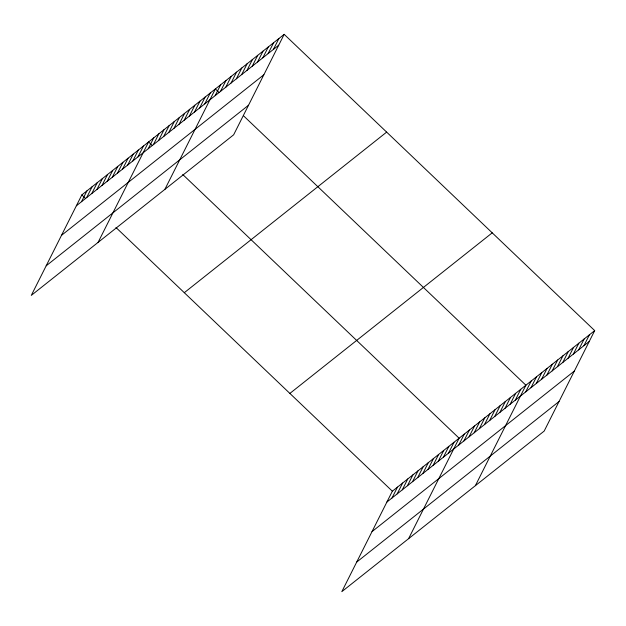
<?xml version="1.0" encoding="UTF-8"?>
<svg xmlns="http://www.w3.org/2000/svg" width="626" height="626" viewBox="0 0 626 626"><rect width="100%" height="100%" fill="white"/><g stroke="black" fill="none" stroke-linecap="round" stroke-linejoin="round"><path stroke-width="0.94" d="M284.181 34.344L81.826 194.921L31.3 295.386L233.647 134.809L284.181 34.344L594.7 330.614L544.174 431.079L341.819 591.656L392.353 491.191L594.7 330.614M81.505 201.705L86.967 190.852M86.638 197.628L92.1 186.775M91.779 193.551L97.241 182.698M96.913 189.475L102.374 178.621M102.054 185.398L107.508 174.544M107.187 181.321L112.649 170.468M112.32 177.252L117.782 166.391M117.461 173.175L122.923 162.314M122.594 169.098L128.056 158.237M127.735 165.021L133.197 154.16M132.869 160.945L138.33 150.084M138.01 156.868L143.464 146.007M98.079 242.395L148.605 141.93L152.4 145.553M148.276 148.714L153.738 137.853M153.417 144.637L158.879 133.776M158.55 140.56L164.012 129.699M163.691 136.484L169.153 125.63M168.824 132.407L174.286 121.554M173.965 128.33L179.419 117.477M179.099 124.253L184.56 113.4M184.232 120.176L189.694 109.323M189.373 116.1L194.835 105.246M194.506 112.031L199.968 101.169M199.647 107.954L205.109 97.093M204.78 103.877L210.242 93.016M164.849 189.404L215.375 88.939L219.17 92.562M215.211 95.598L220.673 84.737M220.501 91.396L225.963 80.543M225.79 87.202L231.252 76.341M231.088 83L236.55 72.139M236.378 78.798L241.839 67.944M241.667 74.596L247.129 63.742M246.965 70.402L252.427 59.54M252.255 66.199L257.716 55.338M257.544 61.997L263.006 51.144M262.842 57.803L268.304 46.942M268.131 53.601L273.593 42.74M273.421 49.399L278.883 38.538M392.025 497.975L397.487 487.114M397.166 493.898L402.628 483.037M402.299 489.822L407.761 478.968M407.44 485.745L412.894 474.891M412.573 481.668L418.035 470.815M417.706 477.591L423.168 466.738M422.847 473.514L428.309 462.661M427.981 469.437L433.442 458.584M433.122 465.368L438.583 454.507M438.255 461.292L443.717 450.43M443.396 457.215L448.85 446.354M448.529 453.138L453.991 442.277M408.598 538.665L459.124 438.2L182.761 174.521M458.803 444.984L464.265 434.123M463.936 440.907L469.398 430.046M469.077 436.831L474.539 425.97M474.211 432.754L479.672 421.893M479.352 428.677L484.806 417.816M484.485 424.6L489.947 413.747M489.618 420.523L495.08 409.67M494.759 416.447L500.221 405.593M499.892 412.37L505.354 401.516M505.033 408.293L510.495 397.44M510.167 404.216L515.628 393.363M515.308 400.147L520.762 389.286M475.377 485.674L525.903 385.209L243.843 116.1M525.73 391.868L531.192 381.007M531.028 387.666L536.49 376.813M536.318 383.464L541.78 372.611M541.607 379.27L547.069 368.409M546.905 375.068L552.359 364.207M552.195 370.866L557.656 360.013M557.484 366.672L562.946 355.811M562.782 362.47L568.236 351.609M568.072 358.268L573.533 347.407M573.361 354.066L578.823 343.212M578.651 349.871L584.113 339.01M583.948 345.669L589.41 334.808M76.364 205.782L278.719 45.197M61.497 235.353L263.843 74.768M46.175 265.815L248.522 105.238M184.302 292.694L386.649 132.109M289.877 393.425L492.224 232.841M386.891 502.052L589.238 341.467M372.016 531.623L574.363 371.038M356.695 562.085L559.041 401.509M81.826 194.921L85.621 198.544M115.982 227.512L392.353 491.191"/></g></svg>
